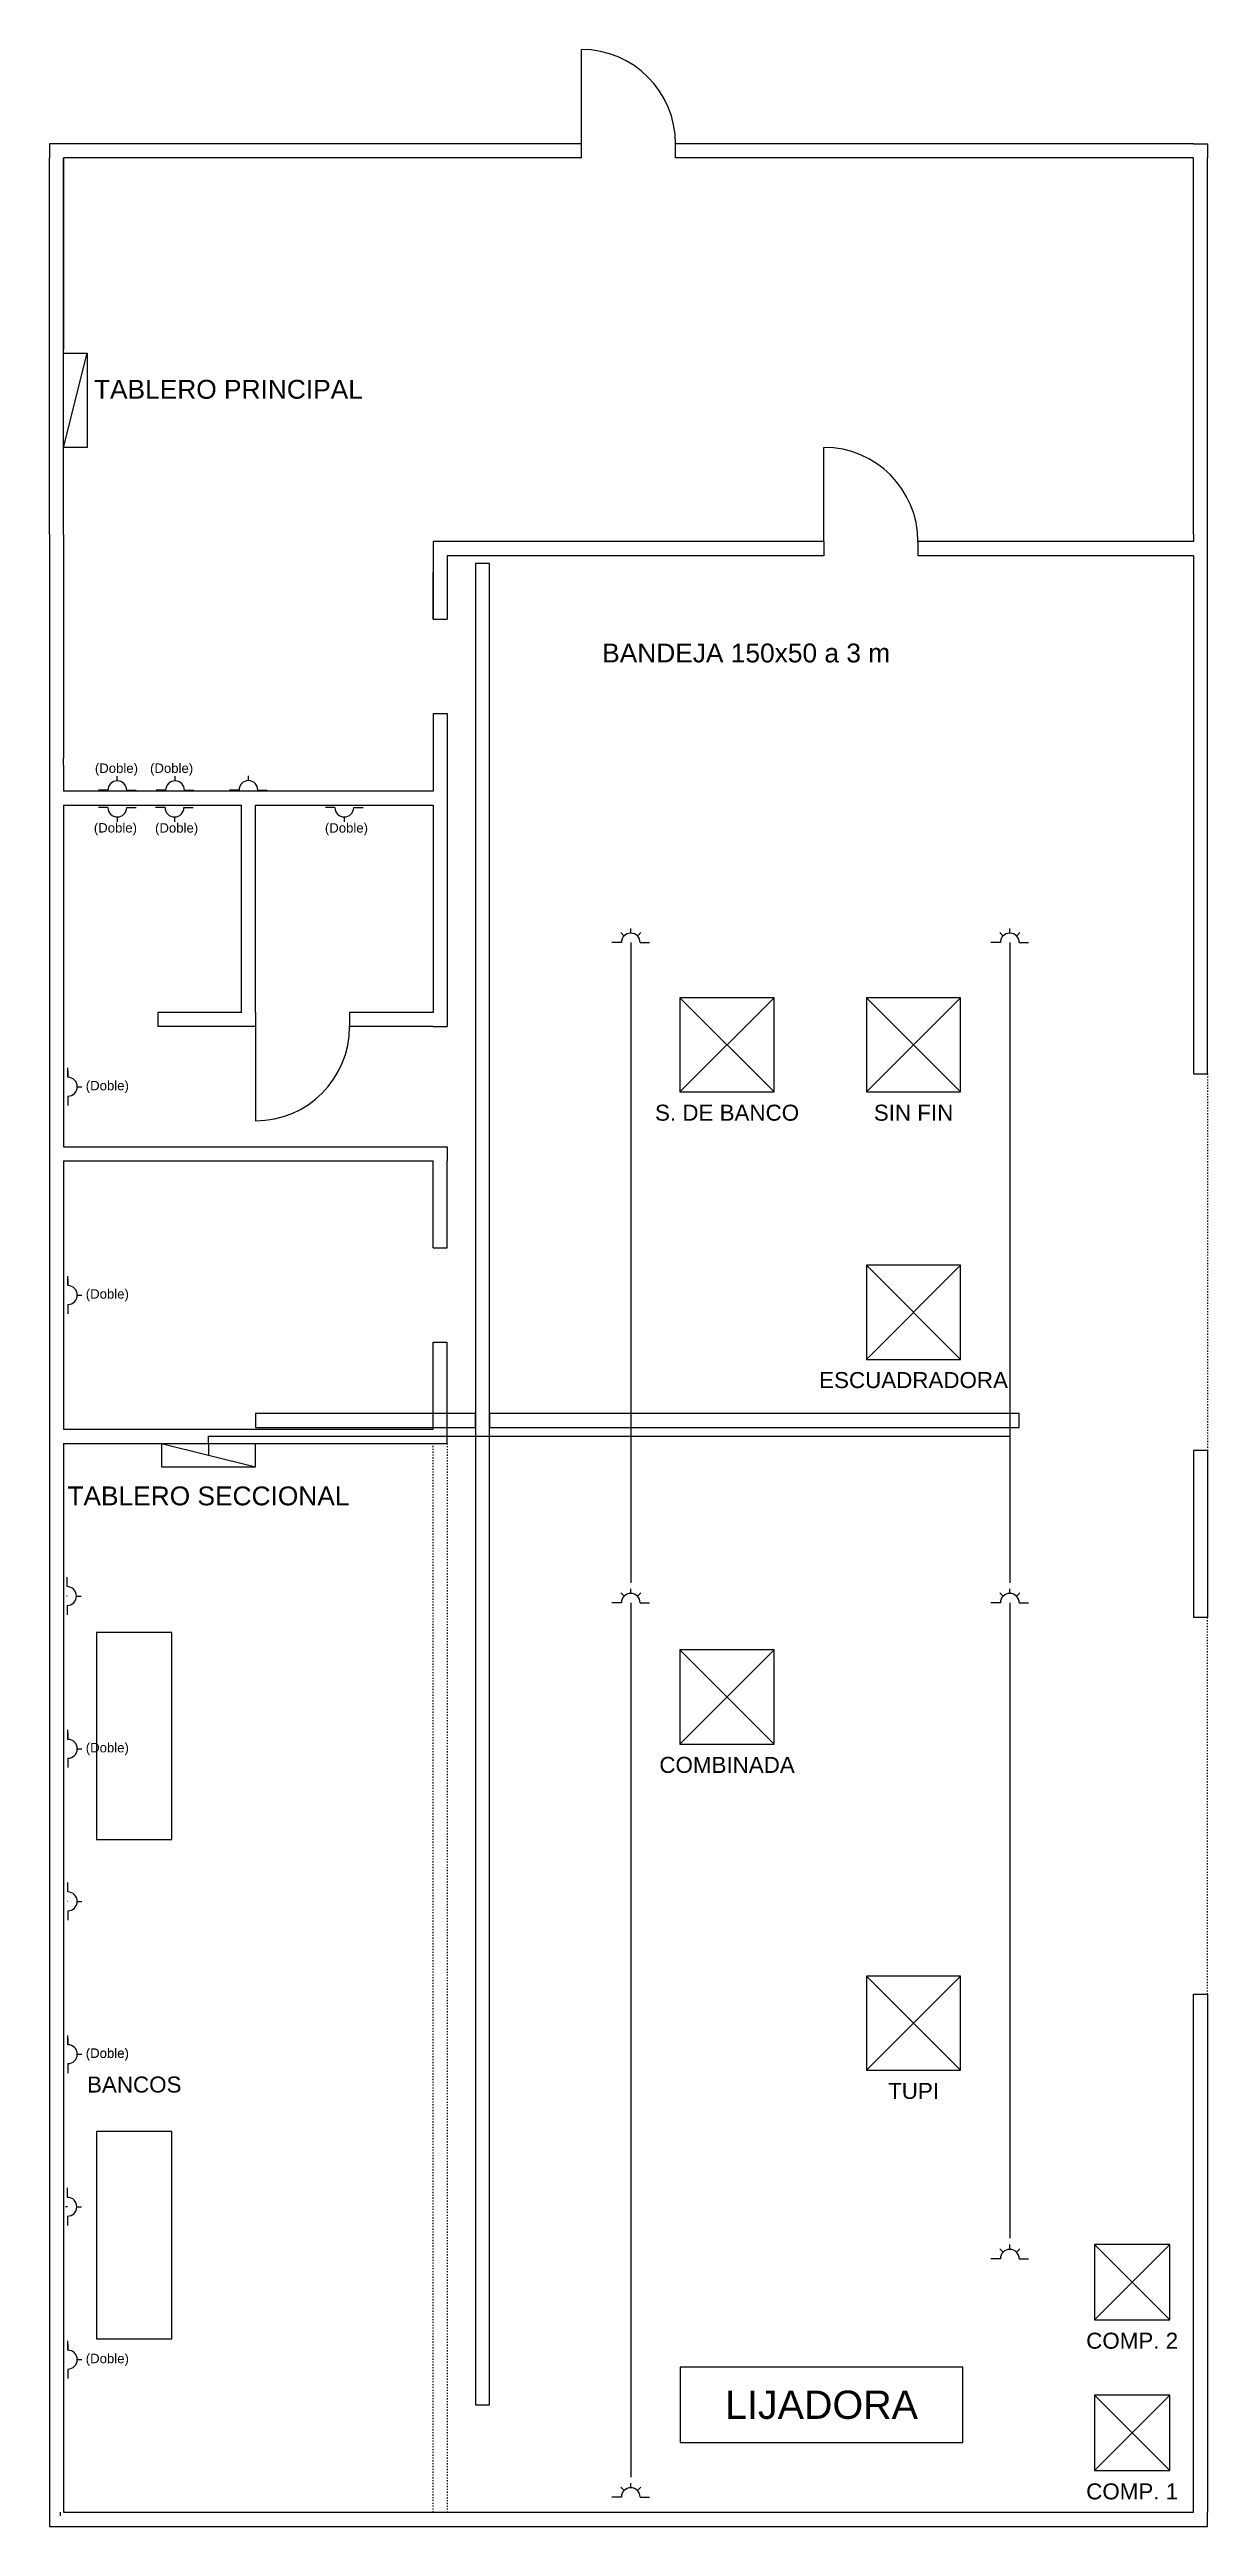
# Model space of a CAD drawing. Header units: millimetres. Extents: x 2400 to 14700, y 3408 to 29708.
import ezdxf
from ezdxf.enums import TextEntityAlignment as Align

# ---------------------------------------------------------------- set-up
doc = ezdxf.new("R2010")
doc.units = ezdxf.units.MM
doc.linetypes.add('ACAD_ISO03W100', pattern=[30, 12, -18])
for name, color, linetype in [('Bandejas', 8, 'Continuous'), ('Maquinas', 30, 'Continuous'), ('Porton', 7, 'ACAD_ISO03W100'), ('Tablero seccional', 1, 'Continuous'), ('Tomas 3F', 5, 'Continuous'), ('TUE', 3, 'Continuous'), ('TUG', 4, 'Continuous')]:
    doc.layers.add(name, color=color, linetype=linetype)
doc.layers.add('Tablero', color=10, linetype='Continuous', plot=False)
doc.layers.add('Taller', color=7, linetype='Continuous', true_color=0xffffff)
doc.styles.get("Standard").update_dxf_attribs({"font": 'arial.ttf'})

msp = doc.modelspace()

# ---------------------------------------------------------------- linework, layer by layer
at = {"layer": 'Bandejas'}
for points in [[(6925, 4700), (7075, 4700), (7075, 24250), (6925, 24250)], [(4588, 15075), (6925, 15075), (6925, 15225), (4588, 15225)], [(7075, 15075), (12700, 15075), (12700, 15225), (7075, 15225)]]:
    msp.add_lwpolyline(points, close=True, dxfattribs=at)
at = {"layer": 'Maquinas'}
for p, q in [((9097, 18639), (10097, 19639)), ((9097, 19639), (10097, 18639)), ((11078, 18639), (12078, 19639)), ((11078, 19639), (12078, 18639)), ((11078, 15800), (12078, 16800)), ((11078, 16800), (12078, 15800)), ((9097, 11714), (10097, 12714)), ((9097, 12714), (10097, 11714)), ((11078, 8252), (12078, 9252)), ((11078, 9252), (12078, 8252)), ((13500, 5600), (14300, 6400)), ((13500, 6400), (14300, 5600)), ((13500, 4000), (14300, 4800)), ((13500, 4800), (14300, 4000))]:
    msp.add_line(p, q, dxfattribs=at)
for points in [[(9097, 18639), (10097, 18639), (10097, 19639), (9097, 19639)], [(11078, 18639), (12078, 18639), (12078, 19639), (11078, 19639)], [(11078, 15800), (12078, 15800), (12078, 16800), (11078, 16800)], [(2900, 10700), (3700, 10700), (3700, 12900), (2900, 12900)], [(9097, 11714), (10097, 11714), (10097, 12714), (9097, 12714)], [(11078, 8252), (12078, 8252), (12078, 9252), (11078, 9252)], [(2900, 5400), (3700, 5400), (3700, 7600), (2900, 7600)], [(13500, 5600), (14300, 5600), (14300, 6400), (13500, 6400)], [(9100, 4300), (12100, 4300), (12100, 5100), (9100, 5100)], [(13500, 4000), (14300, 4000), (14300, 4800), (13500, 4800)]]:
    msp.add_lwpolyline(points, close=True, dxfattribs=at)
at = {"layer": 'Porton'}
for p, q in [((14700, 18833), (14700, 14833)), ((6475, 3558), (6475, 14908)), ((6625, 14908), (6625, 3558)), ((14700, 9058), (14700, 13058))]:
    msp.add_line(p, q, dxfattribs=at)
at = {"layer": 'Tablero'}
for p, q in [((2550, 25483), (2550, 26483)), ((2550, 26483), (2800, 26483)), ((2550, 25483), (2800, 26483)), ((2800, 26483), (2800, 25483)), ((2800, 25483), (2550, 25483)), ((3588, 14908), (3588, 14658)), ((3588, 14908), (4588, 14658)), ((4588, 14658), (4588, 14908)), ((3588, 14658), (4588, 14658))]:
    msp.add_line(p, q, dxfattribs=at)
at = {"layer": 'Taller'}
for p, q in [((8050, 28558), (8050, 29708)), ((2550, 28708), (2400, 28708)), ((2400, 28708), (2400, 28558)), ((8050, 28708), (2550, 28708)), ((14550, 28708), (9050, 28708)), ((9050, 28558), (9050, 28708)), ((14550, 28708), (14700, 28708)), ((14700, 28708), (14700, 28558)), ((2400, 24558), (2400, 28558)), ((2550, 24558), (2550, 28558)), ((8050, 28558), (2550, 28558)), ((2550, 28558), (2550, 26521)), ((14550, 28558), (9050, 28558)), ((14550, 24558), (14550, 28558)), ((14700, 24558), (14700, 28558)), ((10625, 24483), (10625, 25483)), ((2400, 24558), (2400, 3558)), ((2550, 24558), (2550, 24483)), ((2550, 24483), (2550, 22183)), ((10625, 24483), (6475, 24483)), ((6475, 24483), (6475, 23658)), ((10625, 24483), (10625, 24333)), ((14550, 24483), (11625, 24483)), ((11625, 24483), (11625, 24333)), ((14550, 24558), (14550, 24483)), ((14700, 18833), (14700, 24558)), ((2550, 24333), (2550, 24258)), ((10625, 24333), (6625, 24333)), ((6625, 24333), (6625, 23658)), ((14550, 24333), (11625, 24333)), ((14550, 24333), (14550, 18833)), ((6475, 23658), (6475, 24158)), ((6475, 23658), (6625, 23658)), ((6475, 22658), (6625, 22658)), ((6475, 22658), (6475, 21833)), ((6625, 22658), (6625, 19333)), ((2550, 22108), (2550, 22183)), ((2550, 22108), (2550, 21833)), ((6475, 21833), (2550, 21833)), ((2550, 21683), (2550, 20033)), ((2550, 21683), (4438, 21683)), ((4438, 19483), (4438, 21683)), ((4588, 19483), (4588, 21683)), ((4588, 21683), (5240, 21683)), ((5240, 21683), (6475, 21683)), ((6475, 21683), (6475, 19483)), ((2550, 20033), (2550, 19333)), ((4438, 19483), (3550, 19483)), ((3550, 19483), (3550, 19333)), ((4588, 19483), (4588, 19333)), ((6475, 19483), (5588, 19483)), ((5588, 19483), (5588, 19333)), ((2550, 19333), (2550, 18058)), ((2550, 19333), (2550, 18058)), ((4588, 19333), (3550, 19333)), ((4588, 19333), (4588, 18333)), ((6475, 19333), (5588, 19333)), ((6475, 19333), (6625, 19333)), ((14550, 18833), (14700, 18833)), ((2550, 18058), (6475, 18058)), ((2550, 17908), (6475, 17908)), ((2550, 17908), (2550, 15058)), ((2550, 17908), (2550, 15058)), ((6475, 18058), (6625, 18058)), ((6475, 16983), (6475, 17908)), ((6625, 18058), (6625, 17908)), ((6625, 16983), (6625, 17908)), ((6475, 16983), (6625, 16983)), ((6475, 15058), (6475, 15983)), ((6475, 15983), (6625, 15983)), ((6625, 14908), (6625, 15983)), ((2550, 15058), (6475, 15058)), ((2550, 14908), (6625, 14908)), ((2550, 14908), (2550, 3558)), ((14700, 14833), (14550, 14833)), ((14550, 14833), (14550, 13058)), ((14700, 14833), (14700, 13058)), ((14700, 13058), (14550, 13058)), ((14550, 3558), (14550, 9058)), ((14550, 9058), (14700, 9058)), ((14700, 9058), (14700, 3558)), ((2590, 6802), (2571, 6802)), ((2400, 3558), (2400, 3408)), ((2550, 3558), (6475, 3558)), ((6475, 3558), (6625, 3558)), ((6625, 3558), (14550, 3558)), ((14700, 3408), (14700, 3558)), ((2400, 3408), (2550, 3408)), ((2550, 3408), (14550, 3408)), ((14550, 3408), (14700, 3408))]:
    msp.add_line(p, q, dxfattribs=at)
for centre, start, end in [((8050, 28708), 0, 90), ((10625, 24483), 0, 90), ((4588, 19333), 270, 0)]:
    msp.add_arc(centre, 1000, start, end, dxfattribs=at)
at = {"layer": 'Tomas 3F'}
for p, q in [((8504, 20295), (8468, 20331)), ((8574, 20325), (8574, 20375)), ((8645, 20295), (8680, 20331)), ((12529, 20295), (12494, 20331)), ((12600, 20325), (12600, 20375)), ((12671, 20295), (12706, 20331)), ((8474, 20225), (8374, 20225)), ((8574, 20225), (8574, 14983)), ((8674, 20225), (8774, 20225)), ((12500, 20225), (12400, 20225)), ((12600, 20225), (12600, 14983)), ((12700, 20225), (12800, 20225)), ((4088, 14908), (4088, 14983)), ((4088, 14983), (8535, 14983)), ((4088, 14908), (4088, 14783)), ((8535, 14983), (12600, 14983)), ((8574, 14983), (8574, 13428)), ((12600, 14983), (12600, 13428)), ((8474, 13214), (8374, 13214)), ((8504, 13285), (8468, 13320)), ((8574, 13314), (8574, 13364)), ((8574, 13214), (8574, 3931)), ((8645, 13285), (8680, 13320)), ((8674, 13214), (8774, 13214)), ((12500, 13214), (12400, 13214)), ((12500, 13214), (12400, 13214)), ((12529, 13285), (12494, 13320)), ((12600, 13314), (12600, 13364)), ((12600, 13214), (12600, 6470)), ((12671, 13285), (12706, 13320)), ((12700, 13214), (12800, 13214)), ((12529, 6321), (12494, 6356)), ((12600, 6350), (12600, 6400)), ((12671, 6321), (12706, 6356)), ((12500, 6250), (12400, 6250)), ((12500, 6250), (12400, 6250)), ((12700, 6250), (12800, 6250)), ((8474, 3718), (8374, 3718)), ((8504, 3788), (8468, 3824)), ((8574, 3818), (8574, 3868)), ((8645, 3788), (8680, 3824)), ((8674, 3718), (8774, 3718)), ((2513, 3558), (2513, 3520))]:
    msp.add_line(p, q, dxfattribs=at)
for centre in [(8574, 20225), (12600, 20225), (8574, 13214), (12600, 13214), (12600, 6250), (8574, 3718)]:
    msp.add_arc(centre, 100, 0, 180, dxfattribs=at)
at = {"layer": 'TUE'}
for p, q in [((4413, 21845), (4313, 21845)), ((4513, 21945), (4513, 21995)), ((4513, 21845), (4513, 21842)), ((4613, 21845), (4713, 21845)), ((2586, 13387), (2586, 13487)), ((2586, 13287), (2582, 13287)), ((2586, 13187), (2586, 13087)), ((2686, 13287), (2736, 13287)), ((2594, 10045), (2590, 10045)), ((2594, 10145), (2594, 10245)), ((2694, 10045), (2744, 10045)), ((2594, 9945), (2594, 9845)), ((2590, 6902), (2590, 7002)), ((2590, 6802), (2587, 6802)), ((2590, 6702), (2590, 6602)), ((2690, 6802), (2740, 6802))]:
    msp.add_line(p, q, dxfattribs=at)
for centre, start, end in [((4513, 21845), 0, 180), ((2586, 13287), 270, 90), ((2594, 10045), 270, 90), ((2590, 6802), 270, 90)]:
    msp.add_arc(centre, 100, start, end, dxfattribs=at)
at = {"layer": 'TUG'}
for p, q in [((3020, 21842), (2920, 21842)), ((3120, 21942), (3120, 21992)), ((3220, 21842), (3320, 21842)), ((3633, 21842), (3533, 21842)), ((3733, 21942), (3733, 21992)), ((3833, 21842), (3933, 21842)), ((3020, 21659), (2920, 21659)), ((3220, 21659), (3320, 21659)), ((3627, 21659), (3527, 21659)), ((3827, 21659), (3927, 21659)), ((5431, 21659), (5331, 21659)), ((5631, 21659), (5731, 21659)), ((3120, 21559), (3120, 21509)), ((3727, 21559), (3727, 21509)), ((5531, 21559), (5531, 21509)), ((2595, 18795), (2595, 18895)), ((2595, 18795), (2595, 18895)), ((2595, 18795), (2595, 18895)), ((2595, 18864), (2595, 18795)), ((2595, 18864), (2595, 18795)), ((2595, 18864), (2595, 18795)), ((2695, 18695), (2745, 18695)), ((2695, 18695), (2745, 18695)), ((2695, 18695), (2745, 18695)), ((2595, 18595), (2595, 18526)), ((2595, 18595), (2595, 18495)), ((2595, 18595), (2595, 18526)), ((2595, 18595), (2595, 18495)), ((2595, 18595), (2595, 18526)), ((2595, 18595), (2595, 18495)), ((2595, 16583), (2595, 16683)), ((2595, 16583), (2595, 16683)), ((2595, 16583), (2595, 16683)), ((2595, 16651), (2595, 16583)), ((2595, 16651), (2595, 16583)), ((2595, 16651), (2595, 16583)), ((2595, 16383), (2595, 16314)), ((2595, 16383), (2595, 16283)), ((2595, 16383), (2595, 16314)), ((2595, 16383), (2595, 16283)), ((2595, 16383), (2595, 16314)), ((2595, 16383), (2595, 16283)), ((2695, 16483), (2745, 16483)), ((2695, 16483), (2745, 16483)), ((2695, 16483), (2745, 16483)), ((2595, 11765), (2595, 11865)), ((2595, 11765), (2595, 11865)), ((2595, 11765), (2595, 11865)), ((2595, 11833), (2595, 11765)), ((2595, 11833), (2595, 11765)), ((2595, 11833), (2595, 11765)), ((2695, 11665), (2745, 11665)), ((2695, 11665), (2745, 11665)), ((2695, 11665), (2745, 11665)), ((2595, 11565), (2595, 11496)), ((2595, 11565), (2595, 11465)), ((2595, 11565), (2595, 11496)), ((2595, 11565), (2595, 11465)), ((2595, 11565), (2595, 11496)), ((2595, 11565), (2595, 11465)), ((2595, 8522), (2595, 8622)), ((2595, 8522), (2595, 8622)), ((2595, 8522), (2595, 8622)), ((2595, 8591), (2595, 8522)), ((2595, 8591), (2595, 8522)), ((2595, 8591), (2595, 8522)), ((2695, 8422), (2745, 8422)), ((2695, 8422), (2745, 8422)), ((2695, 8422), (2745, 8422)), ((2595, 8322), (2595, 8253)), ((2595, 8322), (2595, 8222)), ((2595, 8322), (2595, 8253)), ((2595, 8322), (2595, 8222)), ((2595, 8322), (2595, 8253)), ((2595, 8322), (2595, 8222)), ((2595, 5279), (2595, 5379)), ((2595, 5279), (2595, 5379)), ((2595, 5279), (2595, 5379)), ((2595, 5348), (2595, 5279)), ((2595, 5348), (2595, 5279)), ((2595, 5348), (2595, 5279)), ((2595, 5079), (2595, 5010)), ((2595, 5079), (2595, 4979)), ((2595, 5079), (2595, 5010)), ((2595, 5079), (2595, 4979)), ((2595, 5079), (2595, 5010)), ((2595, 5079), (2595, 4979)), ((2695, 5179), (2745, 5179)), ((2695, 5179), (2745, 5179)), ((2695, 5179), (2745, 5179))]:
    msp.add_line(p, q, dxfattribs=at)
for centre, start, end in [((3120, 21842), 0, 180), ((3733, 21842), 0, 180), ((3120, 21659), 180, 0), ((3727, 21659), 180, 0), ((5531, 21659), 180, 0), ((2595, 18695), 270, 90), ((2595, 18695), 270, 90), ((2595, 18695), 270, 90), ((2595, 16483), 270, 90), ((2595, 16483), 270, 90), ((2595, 16483), 270, 90), ((2595, 11665), 270, 90), ((2595, 11665), 270, 90), ((2595, 11665), 270, 90), ((2595, 8422), 270, 90), ((2595, 8422), 270, 90), ((2595, 8422), 270, 90), ((2595, 5179), 270, 90), ((2595, 5179), 270, 90), ((2595, 5179), 270, 90)]:
    msp.add_arc(centre, 100, start, end, dxfattribs=at)

# ---------------------------------------------------------------- texts
at = {"layer": 'Bandejas'}
msp.add_text('BANDEJA 150x50 a 3 m', height=200, dxfattribs=at).set_placement((9800, 23300), align=Align.MIDDLE_CENTER)
at = {"layer": 'Maquinas'}
for s, height, p in [('S. DE BANCO', 170, (9597, 18419)), ('SIN FIN', 170, (11578, 18419)), ('ESCUADRADORA', 170, (11578, 15580)), ('COMBINADA', 170, (9597, 11494)), ('BANCOS', 170, (3300, 8100)), ('TUPI', 170, (11578, 8032)), ('COMP. 2', 170, (13900, 5380)), ('LIJADORA', 300, (10600, 4700)), ('COMP. 1', 170, (13900, 3780))]:
    msp.add_text(s, height=height, dxfattribs=at).set_placement(p, align=Align.MIDDLE_CENTER)
at = {"layer": 'Tablero seccional'}
for s, p in [('TABLERO PRINCIPAL', (4300, 26100)), ('TABLERO SECCIONAL', (4088, 14350))]:
    msp.add_text(s, height=200, dxfattribs=at).set_placement(p, align=Align.MIDDLE_CENTER)
at = {"layer": 'TUG'}
for p in [(2882, 22027), (2882, 22027), (2882, 22027), (3468, 22027), (2871, 21394), (2871, 21394), (2871, 21394), (3521, 21393), (5325, 21393), (2785, 18657), (2785, 18657), (2785, 18657), (2785, 16445), (2785, 16445), (2785, 16445), (2785, 11627), (2785, 11627), (2785, 11627), (2785, 8384), (2785, 8382), (2785, 5141)]:
    msp.add_text('(Doble)', height=100, dxfattribs=at).set_placement(p)

doc.saveas('drawing.dxf')
